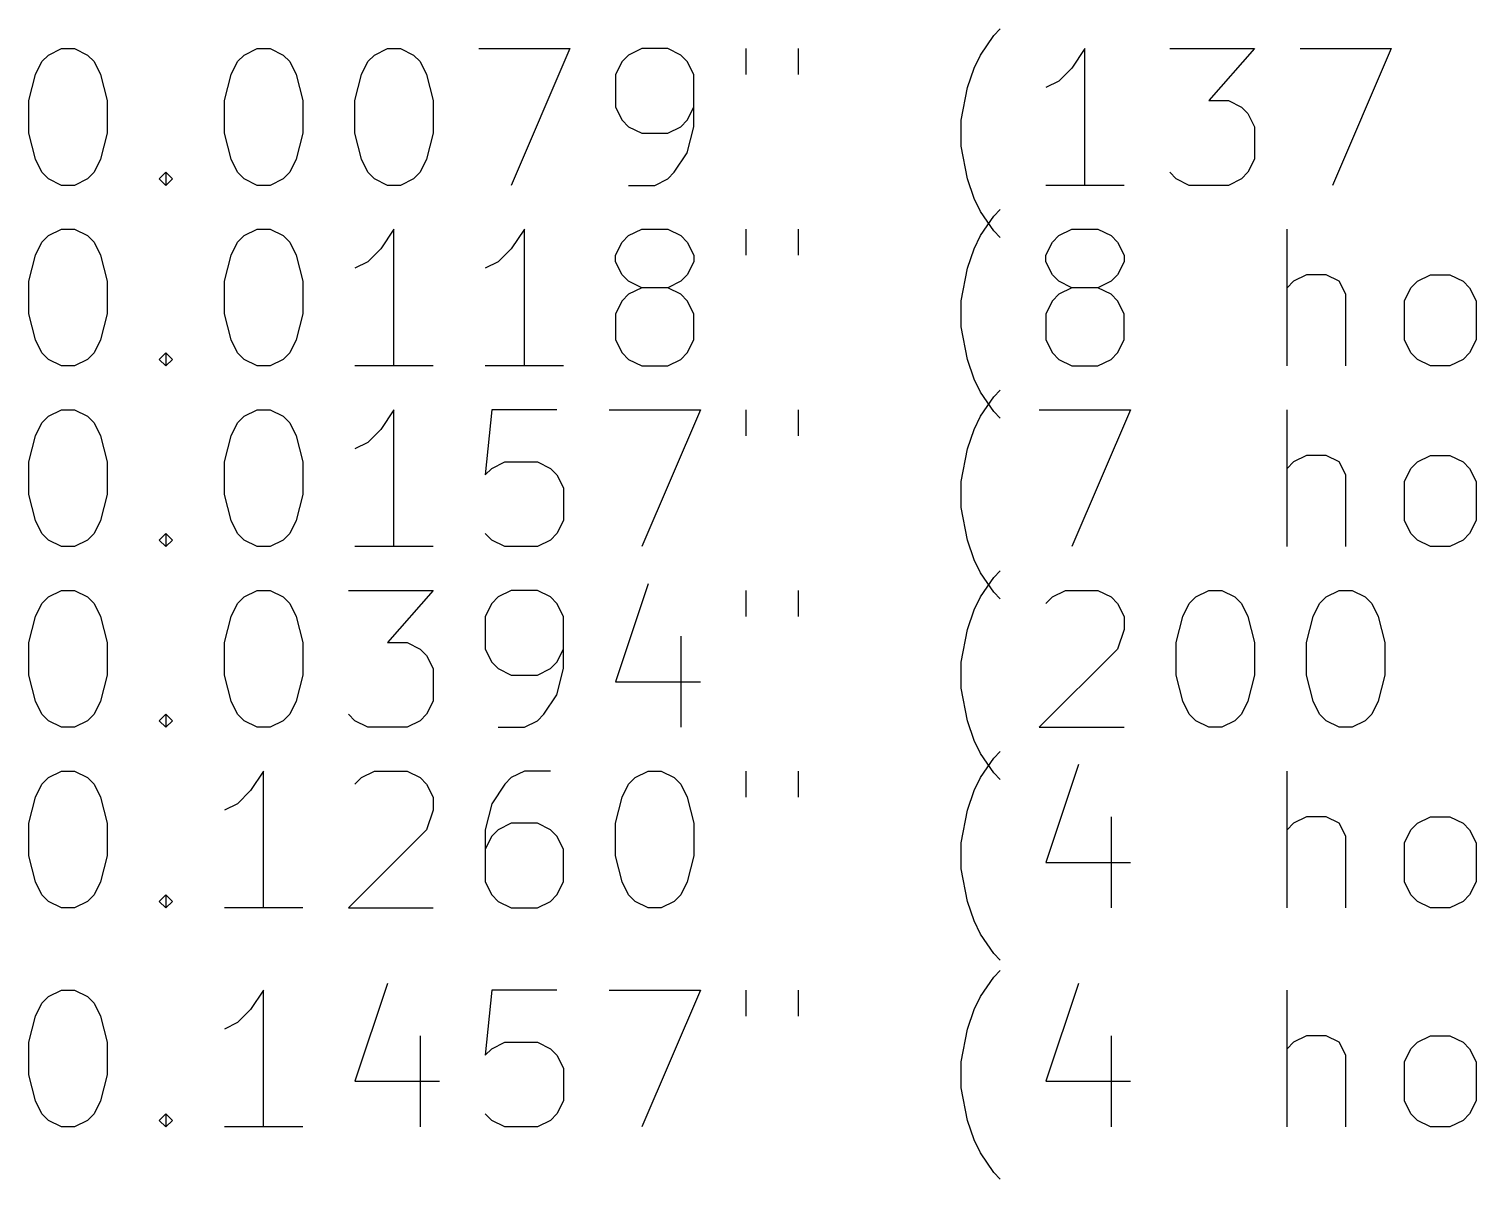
# Model space of a CAD drawing. Extents: x -2 to 90, y -118 to 0.
# Drawn here: x 21.49 to 42.63, y -117.8 to -100.99 of the extents above; entities that cross this region are included whole.
import ezdxf

# ---------------------------------------------------------------- set-up
doc = ezdxf.new("R2010")
doc.units = 0
doc.layers.add('BLACK', color=7, linetype='CONTINUOUS')

msp = doc.modelspace()

# ---------------------------------------------------------------- linework, layer by layer
at = {"layer": 'BLACK', "linetype": 'CONTINUOUS'}
for p, q in [((35.58039, -101.089361), (35.675629, -100.994123)), ((35.389914, -101.375076), (35.58039, -101.089361)), ((21.580389, -101.66079), (21.675627, -101.470314)), ((21.675627, -101.470314), (21.770865, -101.375076)), ((21.770865, -101.375076), (21.961341, -101.279838)), ((21.961341, -101.279838), (22.151818, -101.279838)), ((22.151818, -101.279838), (22.342294, -101.375076)), ((22.342294, -101.375076), (22.437532, -101.470314)), ((22.437532, -101.470314), (22.53277, -101.66079)), ((24.437532, -101.66079), (24.53277, -101.470314)), ((24.53277, -101.470314), (24.628008, -101.375076)), ((24.628008, -101.375076), (24.818484, -101.279838)), ((24.818484, -101.279838), (25.008961, -101.279838)), ((25.008961, -101.279838), (25.199437, -101.375076)), ((25.199437, -101.375076), (25.294675, -101.470314)), ((25.294675, -101.470314), (25.389913, -101.66079)), ((26.342294, -101.66079), (26.437532, -101.470314)), ((26.437532, -101.470314), (26.53277, -101.375076)), ((26.53277, -101.375076), (26.723246, -101.279838)), ((26.723246, -101.279838), (26.913723, -101.279838)), ((26.913723, -101.279838), (27.104199, -101.375076)), ((27.104199, -101.375076), (27.199437, -101.470314)), ((27.199437, -101.470314), (27.294675, -101.66079)), ((28.05658, -101.279838), (29.389913, -101.279838)), ((29.389913, -101.279838), (28.53277, -103.279838)), ((30.151818, -101.470314), (30.05658, -101.66079)), ((30.247056, -101.375076), (30.151818, -101.470314)), ((30.437532, -101.279838), (30.247056, -101.375076)), ((30.818485, -101.279838), (30.437532, -101.279838)), ((31.008961, -101.375076), (30.818485, -101.279838)), ((31.104199, -101.470314), (31.008961, -101.375076)), ((31.199437, -101.66079), (31.104199, -101.470314)), ((31.961342, -101.279838), (31.961342, -101.66079)), ((32.723247, -101.279838), (32.723247, -101.66079)), ((35.294676, -101.565552), (35.389914, -101.375076)), ((36.913723, -101.279838), (36.723247, -101.565552)), ((36.913723, -103.279838), (36.913723, -101.279838)), ((38.151819, -101.279838), (39.389914, -101.279838)), ((39.389914, -101.279838), (38.723247, -102.041742)), ((40.056581, -101.279838), (41.389914, -101.279838)), ((41.389914, -101.279838), (40.532771, -103.279838)), ((21.485151, -102.041742), (21.580389, -101.66079)), ((22.53277, -101.66079), (22.628008, -102.041742)), ((24.342294, -102.041742), (24.437532, -101.66079)), ((25.389913, -101.66079), (25.485151, -102.041742)), ((26.247056, -102.041742), (26.342294, -101.66079)), ((27.294675, -101.66079), (27.389913, -102.041742)), ((30.05658, -101.66079), (30.05658, -102.13698)), ((31.199437, -102.422695), (31.199437, -101.66079)), ((35.199438, -101.851266), (35.294676, -101.565552)), ((36.723247, -101.565552), (36.532771, -101.756028)), ((35.1042, -102.327457), (35.199438, -101.851266)), ((36.532771, -101.756028), (36.342295, -101.851266)), ((21.485151, -102.517933), (21.485151, -102.041742)), ((22.628008, -102.041742), (22.628008, -102.517933)), ((24.342294, -102.517933), (24.342294, -102.041742)), ((25.485151, -102.041742), (25.485151, -102.517933)), ((26.247056, -102.517933), (26.247056, -102.041742)), ((27.389913, -102.041742), (27.389913, -102.517933)), ((38.723247, -102.041742), (39.008962, -102.041742)), ((39.008962, -102.041742), (39.199438, -102.13698)), ((30.05658, -102.13698), (30.151818, -102.327457)), ((30.151818, -102.327457), (30.247056, -102.422695)), ((31.008961, -102.422695), (31.104199, -102.327457)), ((31.104199, -102.327457), (31.199437, -102.13698)), ((35.1042, -102.708409), (35.1042, -102.327457)), ((39.199438, -102.13698), (39.294676, -102.232219)), ((39.294676, -102.232219), (39.389914, -102.422695)), ((21.580389, -102.898885), (21.485151, -102.517933)), ((22.628008, -102.517933), (22.53277, -102.898885)), ((24.437532, -102.898885), (24.342294, -102.517933)), ((25.485151, -102.517933), (25.389913, -102.898885)), ((26.342294, -102.898885), (26.247056, -102.517933)), ((27.389913, -102.517933), (27.294675, -102.898885)), ((30.247056, -102.422695), (30.437532, -102.517933)), ((30.437532, -102.517933), (30.818485, -102.517933)), ((30.818485, -102.517933), (31.008961, -102.422695)), ((31.104199, -102.803647), (31.199437, -102.422695)), ((39.389914, -102.422695), (39.389914, -102.898885)), ((35.199438, -103.1846), (35.1042, -102.708409)), ((21.675627, -103.089361), (21.580389, -102.898885)), ((22.53277, -102.898885), (22.437532, -103.089361)), ((24.53277, -103.089361), (24.437532, -102.898885)), ((25.389913, -102.898885), (25.294675, -103.089361)), ((26.437532, -103.089361), (26.342294, -102.898885)), ((27.294675, -102.898885), (27.199437, -103.089361)), ((30.913723, -103.089361), (31.104199, -102.803647)), ((39.389914, -102.898885), (39.294676, -103.089361)), ((21.770865, -103.1846), (21.675627, -103.089361)), ((22.437532, -103.089361), (22.342294, -103.1846)), ((23.389913, -103.1846), (23.485151, -103.089361)), ((23.485151, -103.089361), (23.580389, -103.1846)), ((23.485151, -103.089361), (23.485151, -103.279838)), ((24.628008, -103.1846), (24.53277, -103.089361)), ((25.294675, -103.089361), (25.199437, -103.1846)), ((26.53277, -103.1846), (26.437532, -103.089361)), ((27.199437, -103.089361), (27.104199, -103.1846)), ((30.818485, -103.1846), (30.913723, -103.089361)), ((38.247057, -103.1846), (38.151819, -103.089361)), ((39.294676, -103.089361), (39.199438, -103.1846)), ((21.961341, -103.279838), (21.770865, -103.1846)), ((22.151818, -103.279838), (21.961341, -103.279838)), ((22.342294, -103.1846), (22.151818, -103.279838)), ((23.485151, -103.279838), (23.389913, -103.1846)), ((23.580389, -103.1846), (23.485151, -103.279838)), ((24.818484, -103.279838), (24.628008, -103.1846)), ((25.008961, -103.279838), (24.818484, -103.279838)), ((25.199437, -103.1846), (25.008961, -103.279838)), ((26.723246, -103.279838), (26.53277, -103.1846)), ((26.913723, -103.279838), (26.723246, -103.279838)), ((27.104199, -103.1846), (26.913723, -103.279838)), ((30.247056, -103.279838), (30.628008, -103.279838)), ((30.628008, -103.279838), (30.818485, -103.1846)), ((35.294676, -103.470314), (35.199438, -103.1846)), ((37.485152, -103.279838), (36.342295, -103.279838)), ((38.437533, -103.279838), (38.247057, -103.1846)), ((39.008962, -103.279838), (38.437533, -103.279838)), ((39.199438, -103.1846), (39.008962, -103.279838)), ((35.389914, -103.66079), (35.294676, -103.470314)), ((35.58039, -103.946504), (35.389914, -103.66079)), ((35.389914, -104.015076), (35.58039, -103.729361)), ((35.58039, -103.729361), (35.675629, -103.634123)), ((21.675627, -104.110314), (21.770865, -104.015076)), ((21.770865, -104.015076), (21.961341, -103.919838)), ((21.961341, -103.919838), (22.151818, -103.919838)), ((22.151818, -103.919838), (22.342294, -104.015076)), ((22.342294, -104.015076), (22.437532, -104.110314)), ((24.53277, -104.110314), (24.628008, -104.015076)), ((24.628008, -104.015076), (24.818484, -103.919838)), ((24.818484, -103.919838), (25.008961, -103.919838)), ((25.008961, -103.919838), (25.199437, -104.015076)), ((25.199437, -104.015076), (25.294675, -104.110314)), ((26.818484, -103.919838), (26.628008, -104.205552)), ((26.818484, -105.919838), (26.818484, -103.919838)), ((28.723246, -103.919838), (28.53277, -104.205552)), ((28.723246, -105.919838), (28.723246, -103.919838)), ((30.151818, -104.110314), (30.247056, -104.015076)), ((30.247056, -104.015076), (30.437532, -103.919838)), ((30.437532, -103.919838), (30.818485, -103.919838)), ((30.818485, -103.919838), (31.008961, -104.015076)), ((31.008961, -104.015076), (31.104199, -104.110314)), ((31.961342, -103.919838), (31.961342, -104.30079)), ((32.723247, -103.919838), (32.723247, -104.30079)), ((35.294676, -104.205552), (35.389914, -104.015076)), ((35.675629, -104.041742), (35.58039, -103.946504)), ((36.437533, -104.110314), (36.532771, -104.015076)), ((36.532771, -104.015076), (36.723247, -103.919838)), ((36.723247, -103.919838), (37.1042, -103.919838)), ((37.1042, -103.919838), (37.294676, -104.015076)), ((37.294676, -104.015076), (37.389914, -104.110314)), ((39.866105, -105.919838), (39.866105, -103.919838)), ((21.580389, -104.30079), (21.675627, -104.110314)), ((22.437532, -104.110314), (22.53277, -104.30079)), ((24.437532, -104.30079), (24.53277, -104.110314)), ((25.294675, -104.110314), (25.389913, -104.30079)), ((26.628008, -104.205552), (26.437532, -104.396028)), ((28.53277, -104.205552), (28.342294, -104.396028)), ((30.05658, -104.30079), (30.151818, -104.110314)), ((31.104199, -104.110314), (31.199437, -104.30079)), ((35.199438, -104.491266), (35.294676, -104.205552)), ((36.342295, -104.30079), (36.437533, -104.110314)), ((37.389914, -104.110314), (37.485152, -104.30079)), ((21.485151, -104.681742), (21.580389, -104.30079)), ((22.53277, -104.30079), (22.628008, -104.681742)), ((24.342294, -104.681742), (24.437532, -104.30079)), ((25.389913, -104.30079), (25.485151, -104.681742)), ((26.437532, -104.396028), (26.247056, -104.491266)), ((28.342294, -104.396028), (28.151818, -104.491266)), ((30.05658, -104.396028), (30.05658, -104.30079)), ((30.151818, -104.586504), (30.05658, -104.396028)), ((31.199437, -104.396028), (31.104199, -104.586504)), ((31.199437, -104.30079), (31.199437, -104.396028)), ((36.342295, -104.396028), (36.342295, -104.30079)), ((36.437533, -104.586504), (36.342295, -104.396028)), ((37.485152, -104.396028), (37.389914, -104.586504)), ((37.485152, -104.30079), (37.485152, -104.396028)), ((30.247056, -104.681742), (30.151818, -104.586504)), ((31.104199, -104.586504), (31.008961, -104.681742)), ((35.1042, -104.967457), (35.199438, -104.491266)), ((36.532771, -104.681742), (36.437533, -104.586504)), ((37.389914, -104.586504), (37.294676, -104.681742)), ((40.151819, -104.586504), (39.961343, -104.681742)), ((40.437534, -104.586504), (40.151819, -104.586504)), ((40.62801, -104.681742), (40.437534, -104.586504)), ((41.770867, -104.681742), (41.961343, -104.586504)), ((41.961343, -104.586504), (42.247058, -104.586504)), ((42.247058, -104.586504), (42.437534, -104.681742)), ((21.485151, -105.157933), (21.485151, -104.681742)), ((22.628008, -104.681742), (22.628008, -105.157933)), ((24.342294, -105.157933), (24.342294, -104.681742)), ((25.485151, -104.681742), (25.485151, -105.157933)), ((30.437532, -104.77698), (30.247056, -104.681742)), ((30.437532, -104.77698), (30.247056, -104.872219)), ((30.818485, -104.77698), (30.437532, -104.77698)), ((31.008961, -104.681742), (30.818485, -104.77698)), ((31.008961, -104.872219), (30.818485, -104.77698)), ((36.723247, -104.77698), (36.532771, -104.681742)), ((36.723247, -104.77698), (36.532771, -104.872219)), ((37.1042, -104.77698), (36.723247, -104.77698)), ((37.294676, -104.681742), (37.1042, -104.77698)), ((37.294676, -104.872219), (37.1042, -104.77698)), ((39.961343, -104.681742), (39.866105, -104.77698)), ((40.723248, -104.872219), (40.62801, -104.681742)), ((41.580391, -104.967457), (41.675629, -104.77698)), ((41.675629, -104.77698), (41.770867, -104.681742)), ((42.437534, -104.681742), (42.532772, -104.77698)), ((42.532772, -104.77698), (42.62801, -104.967457)), ((30.151818, -104.967457), (30.05658, -105.157933)), ((30.247056, -104.872219), (30.151818, -104.967457)), ((31.104199, -104.967457), (31.008961, -104.872219)), ((31.199437, -105.157933), (31.104199, -104.967457)), ((35.1042, -105.348409), (35.1042, -104.967457)), ((36.437533, -104.967457), (36.342295, -105.157933)), ((36.532771, -104.872219), (36.437533, -104.967457)), ((37.389914, -104.967457), (37.294676, -104.872219)), ((37.485152, -105.157933), (37.389914, -104.967457)), ((40.723248, -105.919838), (40.723248, -104.872219)), ((41.580391, -105.538885), (41.580391, -104.967457)), ((42.62801, -104.967457), (42.62801, -105.538885)), ((21.580389, -105.538885), (21.485151, -105.157933)), ((22.628008, -105.157933), (22.53277, -105.538885)), ((24.437532, -105.538885), (24.342294, -105.157933)), ((25.485151, -105.157933), (25.389913, -105.538885)), ((30.05658, -105.157933), (30.05658, -105.538885)), ((31.199437, -105.538885), (31.199437, -105.157933)), ((36.342295, -105.157933), (36.342295, -105.538885)), ((37.485152, -105.538885), (37.485152, -105.157933)), ((35.199438, -105.8246), (35.1042, -105.348409)), ((21.675627, -105.729361), (21.580389, -105.538885)), ((22.53277, -105.538885), (22.437532, -105.729361)), ((24.53277, -105.729361), (24.437532, -105.538885)), ((25.389913, -105.538885), (25.294675, -105.729361)), ((30.05658, -105.538885), (30.151818, -105.729361)), ((31.104199, -105.729361), (31.199437, -105.538885)), ((36.342295, -105.538885), (36.437533, -105.729361)), ((37.389914, -105.729361), (37.485152, -105.538885)), ((41.675629, -105.729361), (41.580391, -105.538885)), ((42.62801, -105.538885), (42.532772, -105.729361)), ((21.770865, -105.8246), (21.675627, -105.729361)), ((21.961341, -105.919838), (21.770865, -105.8246)), ((22.151818, -105.919838), (21.961341, -105.919838)), ((22.342294, -105.8246), (22.151818, -105.919838)), ((22.437532, -105.729361), (22.342294, -105.8246)), ((23.389913, -105.8246), (23.485151, -105.729361)), ((23.485151, -105.919838), (23.389913, -105.8246)), ((23.485151, -105.729361), (23.580389, -105.8246)), ((23.485151, -105.729361), (23.485151, -105.919838)), ((23.580389, -105.8246), (23.485151, -105.919838)), ((24.628008, -105.8246), (24.53277, -105.729361)), ((24.818484, -105.919838), (24.628008, -105.8246)), ((25.008961, -105.919838), (24.818484, -105.919838)), ((25.199437, -105.8246), (25.008961, -105.919838)), ((25.294675, -105.729361), (25.199437, -105.8246)), ((27.389913, -105.919838), (26.247056, -105.919838)), ((29.294675, -105.919838), (28.151818, -105.919838)), ((30.151818, -105.729361), (30.247056, -105.8246)), ((30.247056, -105.8246), (30.437532, -105.919838)), ((30.437532, -105.919838), (30.818485, -105.919838)), ((30.818485, -105.919838), (31.008961, -105.8246)), ((31.008961, -105.8246), (31.104199, -105.729361)), ((35.294676, -106.110314), (35.199438, -105.8246)), ((36.437533, -105.729361), (36.532771, -105.8246)), ((36.532771, -105.8246), (36.723247, -105.919838)), ((36.723247, -105.919838), (37.1042, -105.919838)), ((37.1042, -105.919838), (37.294676, -105.8246)), ((37.294676, -105.8246), (37.389914, -105.729361)), ((41.770867, -105.8246), (41.675629, -105.729361)), ((41.961343, -105.919838), (41.770867, -105.8246)), ((42.247058, -105.919838), (41.961343, -105.919838)), ((42.437534, -105.8246), (42.247058, -105.919838)), ((42.532772, -105.729361), (42.437534, -105.8246)), ((35.389914, -106.30079), (35.294676, -106.110314)), ((35.58039, -106.586504), (35.389914, -106.30079)), ((35.58039, -106.369361), (35.675629, -106.274123)), ((21.770865, -106.655076), (21.961341, -106.559838)), ((21.961341, -106.559838), (22.151818, -106.559838)), ((22.151818, -106.559838), (22.342294, -106.655076)), ((24.628008, -106.655076), (24.818484, -106.559838)), ((24.818484, -106.559838), (25.008961, -106.559838)), ((25.008961, -106.559838), (25.199437, -106.655076)), ((26.818484, -106.559838), (26.628008, -106.845552)), ((26.818484, -108.559838), (26.818484, -106.559838)), ((28.247056, -106.559838), (28.151818, -107.512219)), ((29.199437, -106.559838), (28.247056, -106.559838)), ((29.961342, -106.559838), (31.294675, -106.559838)), ((31.294675, -106.559838), (30.437532, -108.559838)), ((31.961342, -106.559838), (31.961342, -106.94079)), ((32.723247, -106.559838), (32.723247, -106.94079)), ((35.389914, -106.655076), (35.58039, -106.369361)), ((36.247057, -106.559838), (37.58039, -106.559838)), ((37.58039, -106.559838), (36.723247, -108.559838)), ((39.866105, -108.559838), (39.866105, -106.559838)), ((21.580389, -106.94079), (21.675627, -106.750314)), ((21.675627, -106.750314), (21.770865, -106.655076)), ((22.342294, -106.655076), (22.437532, -106.750314)), ((22.437532, -106.750314), (22.53277, -106.94079)), ((24.437532, -106.94079), (24.53277, -106.750314)), ((24.53277, -106.750314), (24.628008, -106.655076)), ((25.199437, -106.655076), (25.294675, -106.750314)), ((25.294675, -106.750314), (25.389913, -106.94079)), ((35.294676, -106.845552), (35.389914, -106.655076)), ((35.675629, -106.681742), (35.58039, -106.586504)), ((21.485151, -107.321742), (21.580389, -106.94079)), ((22.53277, -106.94079), (22.628008, -107.321742)), ((24.342294, -107.321742), (24.437532, -106.94079)), ((25.389913, -106.94079), (25.485151, -107.321742)), ((26.628008, -106.845552), (26.437532, -107.036028)), ((35.199438, -107.131266), (35.294676, -106.845552)), ((26.437532, -107.036028), (26.247056, -107.131266)), ((35.1042, -107.607457), (35.199438, -107.131266)), ((21.485151, -107.797933), (21.485151, -107.321742)), ((22.628008, -107.321742), (22.628008, -107.797933)), ((24.342294, -107.797933), (24.342294, -107.321742)), ((25.485151, -107.321742), (25.485151, -107.797933)), ((28.247056, -107.41698), (28.437532, -107.321742)), ((28.437532, -107.321742), (28.913723, -107.321742)), ((28.913723, -107.321742), (29.104199, -107.41698)), ((39.961343, -107.321742), (39.866105, -107.41698)), ((40.151819, -107.226504), (39.961343, -107.321742)), ((40.437534, -107.226504), (40.151819, -107.226504)), ((40.62801, -107.321742), (40.437534, -107.226504)), ((40.723248, -107.512219), (40.62801, -107.321742)), ((41.675629, -107.41698), (41.770867, -107.321742)), ((41.770867, -107.321742), (41.961343, -107.226504)), ((41.961343, -107.226504), (42.247058, -107.226504)), ((42.247058, -107.226504), (42.437534, -107.321742)), ((42.437534, -107.321742), (42.532772, -107.41698)), ((28.151818, -107.512219), (28.247056, -107.41698)), ((29.104199, -107.41698), (29.199437, -107.512219)), ((29.199437, -107.512219), (29.294675, -107.702695)), ((35.1042, -107.988409), (35.1042, -107.607457)), ((40.723248, -108.559838), (40.723248, -107.512219)), ((41.580391, -107.607457), (41.675629, -107.41698)), ((41.580391, -108.178885), (41.580391, -107.607457)), ((42.532772, -107.41698), (42.62801, -107.607457)), ((42.62801, -107.607457), (42.62801, -108.178885)), ((21.580389, -108.178885), (21.485151, -107.797933)), ((22.628008, -107.797933), (22.53277, -108.178885)), ((24.437532, -108.178885), (24.342294, -107.797933)), ((25.485151, -107.797933), (25.389913, -108.178885)), ((29.294675, -107.702695), (29.294675, -108.178885)), ((35.199438, -108.4646), (35.1042, -107.988409)), ((21.675627, -108.369361), (21.580389, -108.178885)), ((22.53277, -108.178885), (22.437532, -108.369361)), ((24.53277, -108.369361), (24.437532, -108.178885)), ((25.389913, -108.178885), (25.294675, -108.369361)), ((29.294675, -108.178885), (29.199437, -108.369361)), ((41.675629, -108.369361), (41.580391, -108.178885)), ((42.62801, -108.178885), (42.532772, -108.369361)), ((21.770865, -108.4646), (21.675627, -108.369361)), ((22.437532, -108.369361), (22.342294, -108.4646)), ((23.389913, -108.4646), (23.485151, -108.369361)), ((23.485151, -108.369361), (23.580389, -108.4646)), ((23.485151, -108.369361), (23.485151, -108.559838)), ((24.628008, -108.4646), (24.53277, -108.369361)), ((25.294675, -108.369361), (25.199437, -108.4646)), ((28.247056, -108.4646), (28.151818, -108.369361)), ((29.199437, -108.369361), (29.104199, -108.4646)), ((41.770867, -108.4646), (41.675629, -108.369361)), ((42.532772, -108.369361), (42.437534, -108.4646)), ((21.961341, -108.559838), (21.770865, -108.4646)), ((22.151818, -108.559838), (21.961341, -108.559838)), ((22.342294, -108.4646), (22.151818, -108.559838)), ((23.485151, -108.559838), (23.389913, -108.4646)), ((23.580389, -108.4646), (23.485151, -108.559838)), ((24.818484, -108.559838), (24.628008, -108.4646)), ((25.008961, -108.559838), (24.818484, -108.559838)), ((25.199437, -108.4646), (25.008961, -108.559838)), ((27.389913, -108.559838), (26.247056, -108.559838)), ((28.437532, -108.559838), (28.247056, -108.4646)), ((28.913723, -108.559838), (28.437532, -108.559838)), ((29.104199, -108.4646), (28.913723, -108.559838)), ((35.294676, -108.750314), (35.199438, -108.4646)), ((41.961343, -108.559838), (41.770867, -108.4646)), ((42.247058, -108.559838), (41.961343, -108.559838)), ((42.437534, -108.4646), (42.247058, -108.559838)), ((35.389914, -108.94079), (35.294676, -108.750314)), ((35.58039, -109.226504), (35.389914, -108.94079)), ((35.389914, -109.295076), (35.58039, -109.009361)), ((35.58039, -109.009361), (35.675629, -108.914123)), ((21.675627, -109.390314), (21.770865, -109.295076)), ((21.770865, -109.295076), (21.961341, -109.199838)), ((21.961341, -109.199838), (22.151818, -109.199838)), ((22.151818, -109.199838), (22.342294, -109.295076)), ((22.342294, -109.295076), (22.437532, -109.390314)), ((24.53277, -109.390314), (24.628008, -109.295076)), ((24.628008, -109.295076), (24.818484, -109.199838)), ((24.818484, -109.199838), (25.008961, -109.199838)), ((25.008961, -109.199838), (25.199437, -109.295076)), ((25.199437, -109.295076), (25.294675, -109.390314)), ((26.151818, -109.199838), (27.389913, -109.199838)), ((27.389913, -109.199838), (26.723246, -109.961742)), ((28.342294, -109.295076), (28.247056, -109.390314)), ((28.53277, -109.199838), (28.342294, -109.295076)), ((28.913723, -109.199838), (28.53277, -109.199838)), ((29.104199, -109.295076), (28.913723, -109.199838)), ((29.199437, -109.390314), (29.104199, -109.295076)), ((30.53277, -109.1046), (30.05658, -110.533171)), ((31.961342, -109.199838), (31.961342, -109.58079)), ((32.723247, -109.199838), (32.723247, -109.58079)), ((35.294676, -109.485552), (35.389914, -109.295076)), ((35.675629, -109.321742), (35.58039, -109.226504)), ((36.342295, -109.390314), (36.437533, -109.295076)), ((36.437533, -109.295076), (36.628009, -109.199838)), ((36.628009, -109.199838), (37.1042, -109.199838)), ((37.1042, -109.199838), (37.294676, -109.295076)), ((37.294676, -109.295076), (37.389914, -109.390314)), ((38.437533, -109.390314), (38.532771, -109.295076)), ((38.532771, -109.295076), (38.723247, -109.199838)), ((38.723247, -109.199838), (38.913724, -109.199838)), ((38.913724, -109.199838), (39.1042, -109.295076)), ((39.1042, -109.295076), (39.199438, -109.390314)), ((40.342295, -109.390314), (40.437533, -109.295076)), ((40.437533, -109.295076), (40.628009, -109.199838)), ((40.628009, -109.199838), (40.818486, -109.199838)), ((40.818486, -109.199838), (41.008962, -109.295076)), ((41.008962, -109.295076), (41.1042, -109.390314)), ((21.580389, -109.58079), (21.675627, -109.390314)), ((22.437532, -109.390314), (22.53277, -109.58079)), ((24.437532, -109.58079), (24.53277, -109.390314)), ((25.294675, -109.390314), (25.389913, -109.58079)), ((28.247056, -109.390314), (28.151818, -109.58079)), ((29.294675, -109.58079), (29.199437, -109.390314)), ((35.199438, -109.771266), (35.294676, -109.485552)), ((37.389914, -109.390314), (37.485152, -109.58079)), ((38.342295, -109.58079), (38.437533, -109.390314)), ((39.199438, -109.390314), (39.294676, -109.58079)), ((40.247057, -109.58079), (40.342295, -109.390314)), ((41.1042, -109.390314), (41.199438, -109.58079)), ((21.485151, -109.961742), (21.580389, -109.58079)), ((22.53277, -109.58079), (22.628008, -109.961742)), ((24.342294, -109.961742), (24.437532, -109.58079)), ((25.389913, -109.58079), (25.485151, -109.961742)), ((28.151818, -109.58079), (28.151818, -110.05698)), ((29.294675, -110.342695), (29.294675, -109.58079)), ((37.485152, -109.58079), (37.485152, -109.771266)), ((38.247057, -109.961742), (38.342295, -109.58079)), ((39.294676, -109.58079), (39.389914, -109.961742)), ((40.151819, -109.961742), (40.247057, -109.58079)), ((41.199438, -109.58079), (41.294676, -109.961742)), ((31.008961, -109.866504), (31.008961, -111.199838)), ((35.1042, -110.247457), (35.199438, -109.771266)), ((37.485152, -109.771266), (37.389914, -110.05698)), ((21.485151, -110.437933), (21.485151, -109.961742)), ((22.628008, -109.961742), (22.628008, -110.437933)), ((24.342294, -110.437933), (24.342294, -109.961742)), ((25.485151, -109.961742), (25.485151, -110.437933)), ((26.723246, -109.961742), (27.008961, -109.961742)), ((27.008961, -109.961742), (27.199437, -110.05698)), ((27.199437, -110.05698), (27.294675, -110.152219)), ((27.294675, -110.152219), (27.389913, -110.342695)), ((28.151818, -110.05698), (28.247056, -110.247457)), ((29.199437, -110.247457), (29.294675, -110.05698)), ((37.389914, -110.05698), (36.247057, -111.199838)), ((38.247057, -110.437933), (38.247057, -109.961742)), ((39.389914, -109.961742), (39.389914, -110.437933)), ((40.151819, -110.437933), (40.151819, -109.961742)), ((41.294676, -109.961742), (41.294676, -110.437933)), ((27.389913, -110.342695), (27.389913, -110.818885)), ((28.247056, -110.247457), (28.342294, -110.342695)), ((28.342294, -110.342695), (28.53277, -110.437933)), ((28.913723, -110.437933), (29.104199, -110.342695)), ((29.104199, -110.342695), (29.199437, -110.247457)), ((29.199437, -110.723647), (29.294675, -110.342695)), ((35.1042, -110.628409), (35.1042, -110.247457)), ((21.580389, -110.818885), (21.485151, -110.437933)), ((22.628008, -110.437933), (22.53277, -110.818885)), ((24.437532, -110.818885), (24.342294, -110.437933)), ((25.485151, -110.437933), (25.389913, -110.818885)), ((28.53277, -110.437933), (28.913723, -110.437933)), ((30.05658, -110.533171), (31.294675, -110.533171)), ((38.342295, -110.818885), (38.247057, -110.437933)), ((39.389914, -110.437933), (39.294676, -110.818885)), ((40.247057, -110.818885), (40.151819, -110.437933)), ((41.294676, -110.437933), (41.199438, -110.818885)), ((29.008961, -111.009361), (29.199437, -110.723647)), ((35.199438, -111.1046), (35.1042, -110.628409)), ((21.675627, -111.009361), (21.580389, -110.818885)), ((22.53277, -110.818885), (22.437532, -111.009361)), ((24.53277, -111.009361), (24.437532, -110.818885)), ((25.389913, -110.818885), (25.294675, -111.009361)), ((27.389913, -110.818885), (27.294675, -111.009361)), ((38.437533, -111.009361), (38.342295, -110.818885)), ((39.294676, -110.818885), (39.199438, -111.009361)), ((40.342295, -111.009361), (40.247057, -110.818885)), ((41.199438, -110.818885), (41.1042, -111.009361)), ((21.770865, -111.1046), (21.675627, -111.009361)), ((21.961341, -111.199838), (21.770865, -111.1046)), ((22.151818, -111.199838), (21.961341, -111.199838)), ((22.342294, -111.1046), (22.151818, -111.199838)), ((22.437532, -111.009361), (22.342294, -111.1046)), ((23.389913, -111.1046), (23.485151, -111.009361)), ((23.485151, -111.199838), (23.389913, -111.1046)), ((23.485151, -111.009361), (23.580389, -111.1046)), ((23.485151, -111.009361), (23.485151, -111.199838)), ((23.580389, -111.1046), (23.485151, -111.199838)), ((24.628008, -111.1046), (24.53277, -111.009361)), ((24.818484, -111.199838), (24.628008, -111.1046)), ((25.008961, -111.199838), (24.818484, -111.199838)), ((25.199437, -111.1046), (25.008961, -111.199838)), ((25.294675, -111.009361), (25.199437, -111.1046)), ((26.247056, -111.1046), (26.151818, -111.009361)), ((26.437532, -111.199838), (26.247056, -111.1046)), ((27.008961, -111.199838), (26.437532, -111.199838)), ((27.199437, -111.1046), (27.008961, -111.199838)), ((27.294675, -111.009361), (27.199437, -111.1046)), ((28.342294, -111.199838), (28.723246, -111.199838)), ((28.723246, -111.199838), (28.913723, -111.1046)), ((28.913723, -111.1046), (29.008961, -111.009361)), ((35.294676, -111.390314), (35.199438, -111.1046)), ((36.247057, -111.199838), (37.485152, -111.199838)), ((38.532771, -111.1046), (38.437533, -111.009361)), ((38.723247, -111.199838), (38.532771, -111.1046)), ((38.913724, -111.199838), (38.723247, -111.199838)), ((39.1042, -111.1046), (38.913724, -111.199838)), ((39.199438, -111.009361), (39.1042, -111.1046)), ((40.437533, -111.1046), (40.342295, -111.009361)), ((40.628009, -111.199838), (40.437533, -111.1046)), ((40.818486, -111.199838), (40.628009, -111.199838)), ((41.008962, -111.1046), (40.818486, -111.199838)), ((41.1042, -111.009361), (41.008962, -111.1046)), ((35.389914, -111.58079), (35.294676, -111.390314)), ((35.58039, -111.866504), (35.389914, -111.58079)), ((35.58039, -111.649361), (35.675629, -111.554123)), ((21.770865, -111.935076), (21.961341, -111.839838)), ((21.961341, -111.839838), (22.151818, -111.839838)), ((22.151818, -111.839838), (22.342294, -111.935076)), ((24.913722, -111.839838), (24.723246, -112.125552)), ((24.913722, -113.839838), (24.913722, -111.839838)), ((26.342294, -111.935076), (26.53277, -111.839838)), ((26.53277, -111.839838), (27.008961, -111.839838)), ((27.008961, -111.839838), (27.199437, -111.935076)), ((28.723246, -111.839838), (28.53277, -111.935076)), ((29.104199, -111.839838), (28.723246, -111.839838)), ((30.342294, -111.935076), (30.53277, -111.839838)), ((30.53277, -111.839838), (30.723247, -111.839838)), ((30.723247, -111.839838), (30.913723, -111.935076)), ((31.961342, -111.839838), (31.961342, -112.22079)), ((32.723247, -111.839838), (32.723247, -112.22079)), ((35.389914, -111.935076), (35.58039, -111.649361)), ((36.818485, -111.7446), (36.342295, -113.173171)), ((39.866105, -113.839838), (39.866105, -111.839838)), ((21.580389, -112.22079), (21.675627, -112.030314)), ((21.675627, -112.030314), (21.770865, -111.935076)), ((22.342294, -111.935076), (22.437532, -112.030314)), ((22.437532, -112.030314), (22.53277, -112.22079)), ((26.247056, -112.030314), (26.342294, -111.935076)), ((27.199437, -111.935076), (27.294675, -112.030314)), ((27.294675, -112.030314), (27.389913, -112.22079)), ((28.437532, -112.030314), (28.247056, -112.316028)), ((28.53277, -111.935076), (28.437532, -112.030314)), ((30.151818, -112.22079), (30.247056, -112.030314)), ((30.247056, -112.030314), (30.342294, -111.935076)), ((30.913723, -111.935076), (31.008961, -112.030314)), ((31.008961, -112.030314), (31.104199, -112.22079)), ((35.294676, -112.125552), (35.389914, -111.935076)), ((35.675629, -111.961742), (35.58039, -111.866504)), ((21.485151, -112.601742), (21.580389, -112.22079)), ((22.53277, -112.22079), (22.628008, -112.601742)), ((24.723246, -112.125552), (24.53277, -112.316028)), ((27.389913, -112.22079), (27.389913, -112.411266)), ((30.05658, -112.601742), (30.151818, -112.22079)), ((31.104199, -112.22079), (31.199437, -112.601742)), ((35.199438, -112.411266), (35.294676, -112.125552)), ((24.53277, -112.316028), (24.342294, -112.411266)), ((27.389913, -112.411266), (27.294675, -112.69698)), ((28.247056, -112.316028), (28.151818, -112.69698)), ((35.1042, -112.887457), (35.199438, -112.411266)), ((21.485151, -113.077933), (21.485151, -112.601742)), ((22.628008, -112.601742), (22.628008, -113.077933)), ((28.53277, -112.601742), (28.342294, -112.69698)), ((28.913723, -112.601742), (28.53277, -112.601742)), ((29.104199, -112.69698), (28.913723, -112.601742)), ((30.05658, -113.077933), (30.05658, -112.601742)), ((31.199437, -112.601742), (31.199437, -113.077933)), ((37.294676, -112.506504), (37.294676, -113.839838)), ((39.961343, -112.601742), (39.866105, -112.69698)), ((40.151819, -112.506504), (39.961343, -112.601742)), ((40.437534, -112.506504), (40.151819, -112.506504)), ((40.62801, -112.601742), (40.437534, -112.506504)), ((40.723248, -112.792219), (40.62801, -112.601742)), ((41.675629, -112.69698), (41.770867, -112.601742)), ((41.770867, -112.601742), (41.961343, -112.506504)), ((41.961343, -112.506504), (42.247058, -112.506504)), ((42.247058, -112.506504), (42.437534, -112.601742)), ((42.437534, -112.601742), (42.532772, -112.69698)), ((27.294675, -112.69698), (26.151818, -113.839838)), ((28.151818, -112.69698), (28.151818, -113.458885)), ((28.247056, -112.792219), (28.151818, -112.982695)), ((28.342294, -112.69698), (28.247056, -112.792219)), ((29.199437, -112.792219), (29.104199, -112.69698)), ((29.294675, -112.982695), (29.199437, -112.792219)), ((35.1042, -113.268409), (35.1042, -112.887457)), ((40.723248, -113.839838), (40.723248, -112.792219)), ((41.580391, -112.887457), (41.675629, -112.69698)), ((41.580391, -113.458885), (41.580391, -112.887457)), ((42.532772, -112.69698), (42.62801, -112.887457)), ((42.62801, -112.887457), (42.62801, -113.458885)), ((21.580389, -113.458885), (21.485151, -113.077933)), ((22.628008, -113.077933), (22.53277, -113.458885)), ((29.294675, -113.458885), (29.294675, -112.982695)), ((30.151818, -113.458885), (30.05658, -113.077933)), ((31.199437, -113.077933), (31.104199, -113.458885)), ((35.199438, -113.7446), (35.1042, -113.268409)), ((36.342295, -113.173171), (37.58039, -113.173171)), ((21.675627, -113.649361), (21.580389, -113.458885)), ((22.53277, -113.458885), (22.437532, -113.649361)), ((28.151818, -113.458885), (28.247056, -113.649361)), ((29.199437, -113.649361), (29.294675, -113.458885)), ((30.247056, -113.649361), (30.151818, -113.458885)), ((31.104199, -113.458885), (31.008961, -113.649361)), ((41.675629, -113.649361), (41.580391, -113.458885)), ((42.62801, -113.458885), (42.532772, -113.649361)), ((21.770865, -113.7446), (21.675627, -113.649361)), ((21.961341, -113.839838), (21.770865, -113.7446)), ((22.342294, -113.7446), (22.151818, -113.839838)), ((22.437532, -113.649361), (22.342294, -113.7446)), ((23.389913, -113.7446), (23.485151, -113.649361)), ((23.485151, -113.839838), (23.389913, -113.7446)), ((23.485151, -113.649361), (23.580389, -113.7446)), ((23.485151, -113.649361), (23.485151, -113.839838)), ((23.580389, -113.7446), (23.485151, -113.839838)), ((28.247056, -113.649361), (28.342294, -113.7446)), ((28.342294, -113.7446), (28.53277, -113.839838)), ((28.913723, -113.839838), (29.104199, -113.7446)), ((29.104199, -113.7446), (29.199437, -113.649361)), ((30.342294, -113.7446), (30.247056, -113.649361)), ((30.53277, -113.839838), (30.342294, -113.7446)), ((30.913723, -113.7446), (30.723247, -113.839838)), ((31.008961, -113.649361), (30.913723, -113.7446)), ((35.294676, -114.030314), (35.199438, -113.7446)), ((41.770867, -113.7446), (41.675629, -113.649361)), ((41.961343, -113.839838), (41.770867, -113.7446)), ((42.437534, -113.7446), (42.247058, -113.839838)), ((42.532772, -113.649361), (42.437534, -113.7446)), ((22.151818, -113.839838), (21.961341, -113.839838)), ((25.485151, -113.839838), (24.342294, -113.839838)), ((26.151818, -113.839838), (27.389913, -113.839838)), ((28.53277, -113.839838), (28.913723, -113.839838)), ((30.723247, -113.839838), (30.53277, -113.839838)), ((42.247058, -113.839838), (41.961343, -113.839838)), ((35.389914, -114.22079), (35.294676, -114.030314)), ((35.58039, -114.506504), (35.389914, -114.22079)), ((35.675629, -114.601742), (35.58039, -114.506504)), ((35.58039, -114.849361), (35.675629, -114.754123)), ((26.723246, -114.9446), (26.247056, -116.373171)), ((35.389914, -115.135076), (35.58039, -114.849361)), ((36.818485, -114.9446), (36.342295, -116.373171)), ((21.675627, -115.230314), (21.770865, -115.135076)), ((21.770865, -115.135076), (21.961341, -115.039838)), ((21.961341, -115.039838), (22.151818, -115.039838)), ((22.151818, -115.039838), (22.342294, -115.135076)), ((22.342294, -115.135076), (22.437532, -115.230314)), ((24.913722, -115.039838), (24.723246, -115.325552)), ((24.913722, -117.039838), (24.913722, -115.039838)), ((28.247056, -115.039838), (28.151818, -115.992219)), ((29.199437, -115.039838), (28.247056, -115.039838)), ((29.961342, -115.039838), (31.294675, -115.039838)), ((31.294675, -115.039838), (30.437532, -117.039838)), ((31.961342, -115.039838), (31.961342, -115.42079)), ((32.723247, -115.039838), (32.723247, -115.42079)), ((35.294676, -115.325552), (35.389914, -115.135076)), ((39.866105, -117.039838), (39.866105, -115.039838)), ((21.485151, -115.801742), (21.580389, -115.42079)), ((21.580389, -115.42079), (21.675627, -115.230314)), ((22.437532, -115.230314), (22.53277, -115.42079)), ((22.53277, -115.42079), (22.628008, -115.801742)), ((24.723246, -115.325552), (24.53277, -115.516028)), ((35.199438, -115.611266), (35.294676, -115.325552)), ((24.53277, -115.516028), (24.342294, -115.611266)), ((35.1042, -116.087457), (35.199438, -115.611266)), ((21.485151, -116.277933), (21.485151, -115.801742)), ((22.628008, -115.801742), (22.628008, -116.277933)), ((27.199437, -115.706504), (27.199437, -117.039838)), ((28.247056, -115.89698), (28.437532, -115.801742)), ((28.437532, -115.801742), (28.913723, -115.801742)), ((28.913723, -115.801742), (29.104199, -115.89698)), ((37.294676, -115.706504), (37.294676, -117.039838)), ((39.961343, -115.801742), (39.866105, -115.89698)), ((40.151819, -115.706504), (39.961343, -115.801742)), ((40.437534, -115.706504), (40.151819, -115.706504)), ((40.62801, -115.801742), (40.437534, -115.706504)), ((40.723248, -115.992219), (40.62801, -115.801742)), ((41.675629, -115.89698), (41.770867, -115.801742)), ((41.770867, -115.801742), (41.961343, -115.706504)), ((41.961343, -115.706504), (42.247058, -115.706504)), ((42.247058, -115.706504), (42.437534, -115.801742)), ((42.437534, -115.801742), (42.532772, -115.89698)), ((28.151818, -115.992219), (28.247056, -115.89698)), ((29.104199, -115.89698), (29.199437, -115.992219)), ((29.199437, -115.992219), (29.294675, -116.182695)), ((40.723248, -117.039838), (40.723248, -115.992219)), ((41.580391, -116.087457), (41.675629, -115.89698)), ((42.532772, -115.89698), (42.62801, -116.087457)), ((21.580389, -116.658885), (21.485151, -116.277933)), ((22.628008, -116.277933), (22.53277, -116.658885)), ((29.294675, -116.182695), (29.294675, -116.658885)), ((35.1042, -116.468409), (35.1042, -116.087457)), ((41.580391, -116.658885), (41.580391, -116.087457)), ((42.62801, -116.087457), (42.62801, -116.658885)), ((26.247056, -116.373171), (27.485151, -116.373171)), ((35.199438, -116.9446), (35.1042, -116.468409)), ((36.342295, -116.373171), (37.58039, -116.373171)), ((21.675627, -116.849361), (21.580389, -116.658885)), ((22.53277, -116.658885), (22.437532, -116.849361)), ((29.294675, -116.658885), (29.199437, -116.849361)), ((41.675629, -116.849361), (41.580391, -116.658885)), ((42.62801, -116.658885), (42.532772, -116.849361)), ((21.770865, -116.9446), (21.675627, -116.849361)), ((22.437532, -116.849361), (22.342294, -116.9446)), ((23.389913, -116.9446), (23.485151, -116.849361)), ((23.485151, -116.849361), (23.580389, -116.9446)), ((23.485151, -116.849361), (23.485151, -117.039838)), ((28.247056, -116.9446), (28.151818, -116.849361)), ((29.199437, -116.849361), (29.104199, -116.9446)), ((41.770867, -116.9446), (41.675629, -116.849361)), ((42.532772, -116.849361), (42.437534, -116.9446)), ((21.961341, -117.039838), (21.770865, -116.9446)), ((22.151818, -117.039838), (21.961341, -117.039838)), ((22.342294, -116.9446), (22.151818, -117.039838)), ((23.485151, -117.039838), (23.389913, -116.9446)), ((23.580389, -116.9446), (23.485151, -117.039838)), ((25.485151, -117.039838), (24.342294, -117.039838)), ((28.437532, -117.039838), (28.247056, -116.9446)), ((28.913723, -117.039838), (28.437532, -117.039838)), ((29.104199, -116.9446), (28.913723, -117.039838)), ((35.294676, -117.230314), (35.199438, -116.9446)), ((41.961343, -117.039838), (41.770867, -116.9446)), ((42.247058, -117.039838), (41.961343, -117.039838)), ((42.437534, -116.9446), (42.247058, -117.039838)), ((35.389914, -117.42079), (35.294676, -117.230314)), ((35.58039, -117.706504), (35.389914, -117.42079)), ((35.675629, -117.801742), (35.58039, -117.706504))]:
    msp.add_line(p, q, dxfattribs=at)

doc.saveas('drawing.dxf')
